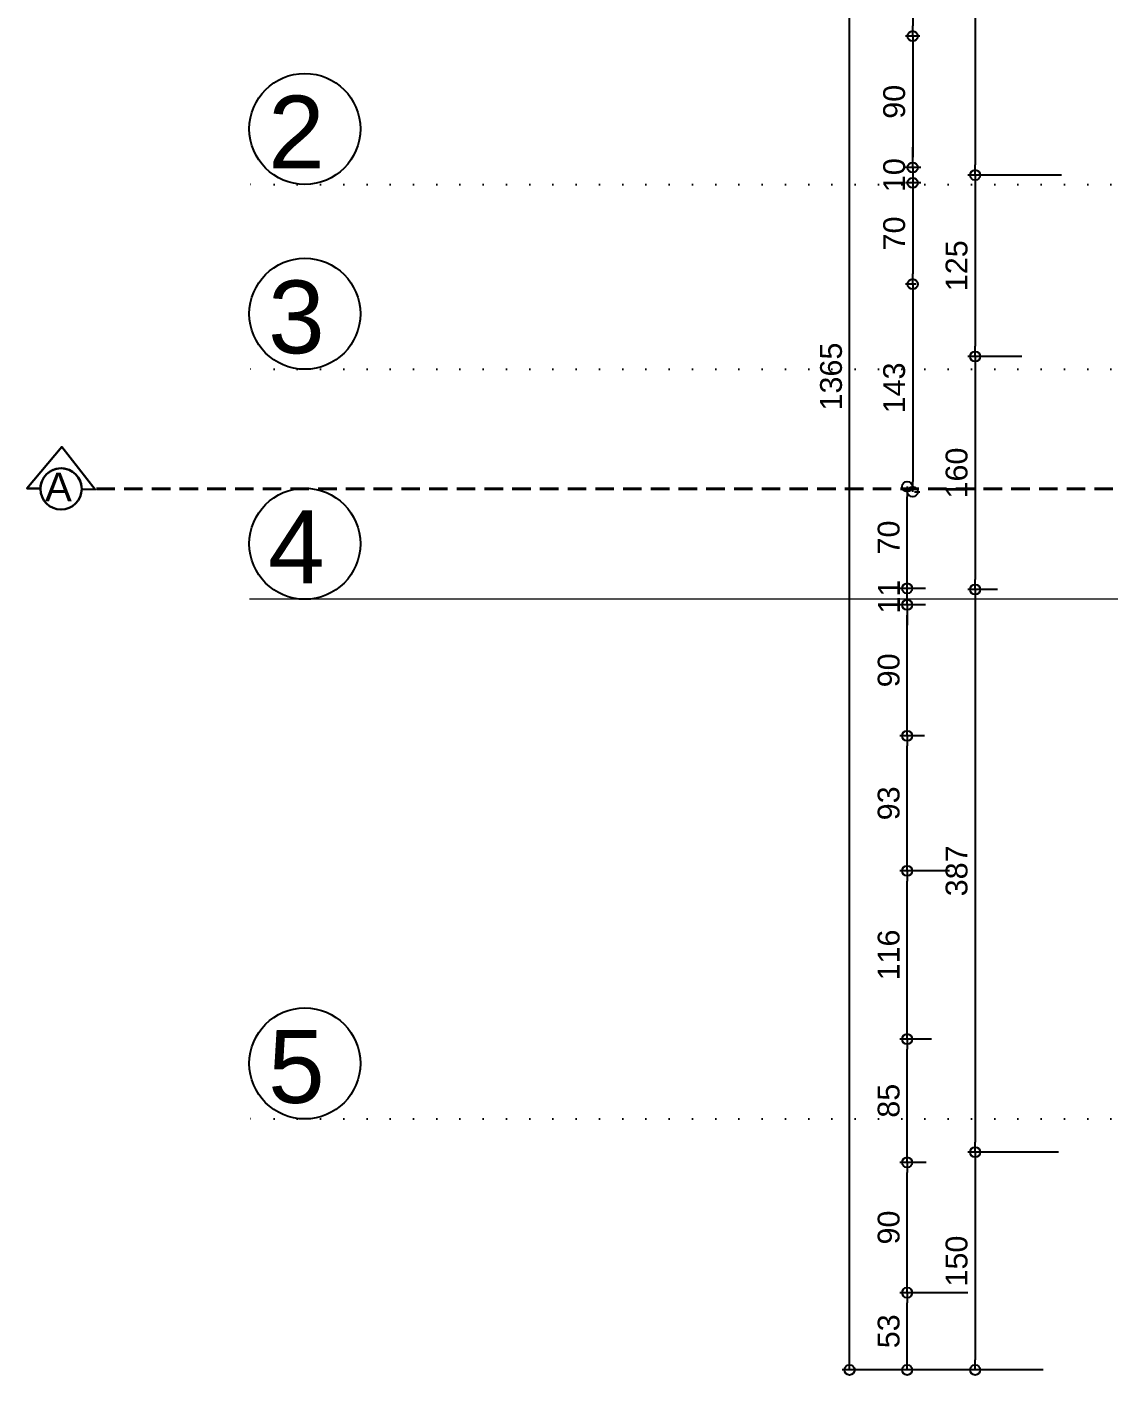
# Model space of a CAD drawing. Header units: millimetres. Extents: x 768 to 14077, y 324 to 18132.
# Drawn here: x 880 to 1624, y 7319 to 8245 of the extents above; entities that cross this region are included whole.
import ezdxf

# ---------------------------------------------------------------- set-up
doc = ezdxf.new("R2010")
doc.units = ezdxf.units.MM
doc.linetypes.add('DOT2', pattern=[3.175, 0, -3.175])
doc.linetypes.add('HIDDENX2', pattern=[19.05, 12.7, -6.35])
doc.layers.add('SEM_AKS', color=161, linetype='Continuous')
doc.layers.add('SEM_KESİK1', color=254, linetype='HIDDENX2', lineweight=40)
doc.layers.add('SEM_TARAMA', color=253, linetype='Continuous', lineweight=5)
doc.styles.add('SEM_YAZI', font='arial.ttf')
doc.styles.get("Standard").update_dxf_attribs({"font": 'arial.ttf'})
doc.dimstyles.new('1-50-2', dxfattribs={"dimtxt": 15, "dimasz": 7, "dimexe": 5, "dimexo": 5, "dimgap": 5, "dimtad": 1, "dimdec": 0, "dimtxsty": 'Standard', "dimblk": 'ORIGIN', "dimcen": 5, "dimdle": 7, "dimclrd": 256, "dimclre": 256, "dimclrt": 256, "dimadec": 0, "dimazin": 0, "dimtfac": 1, "dimtdec": 0, "dimtix": 1, "dimtmove": 0, "dimatfit": 3, "dimldrblk": 'ORIGIN', "dimfxl": 1, "dimlwd": -1, "dimlwe": -1, "dimarcsym": 0})

# ---------------------------------------------------------------- blocks, each defined once
blk = doc.blocks.new('_Origin')
at = {"color": 0, "linetype": 'ByBlock', "lineweight": -2}
blk.add_line((0, 0), (-1, 0), dxfattribs=at)
blk.add_circle((0, 0), 0.5, dxfattribs=at)
blk = doc.blocks.new('*D243')
at = {"transparency": 16777216}
for p, q in [((1600.67, 8529.67), (1526.93, 8529.67)), ((1531.93, 8522.67), (1531.93, 8150.14)), ((1591.35, 8143.14), (1526.93, 8143.14))]:
    blk.add_line(p, q, dxfattribs=at)
at = {"layer": 'Defpoints', "color": 0, "transparency": 16777216}
for p in [(1605.67, 8529.67), (1531.93, 8143.14), (1596.35, 8143.14)]:
    blk.add_point(p, dxfattribs=at)
at = {"transparency": 16777216, "xscale": 7, "yscale": 7, "zscale": 7}
for p, rotation in [((1531.93, 8529.67), 90), ((1531.93, 8143.14), 270)]:
    blk.add_blockref('_Origin', p, dxfattribs=dict(at, rotation=rotation))
at = {"transparency": 16777216, "insert": (1519.27, 8336.41), "char_height": 15, "attachment_point": 5, "rotation": 90}
blk.add_mtext('387', dxfattribs=at)
blk = doc.blocks.new('*D244')
at = {"transparency": 16777216}
for p, q in [((1591.35, 8143.14), (1526.93, 8143.14)), ((1531.93, 8136.14), (1531.93, 8025.5)), ((1564.11, 8018.5), (1526.93, 8018.5))]:
    blk.add_line(p, q, dxfattribs=at)
at = {"layer": 'Defpoints', "color": 0, "transparency": 16777216}
for p in [(1596.35, 8143.14), (1531.93, 8018.5), (1569.11, 8018.5)]:
    blk.add_point(p, dxfattribs=at)
at = {"transparency": 16777216, "xscale": 7, "yscale": 7, "zscale": 7}
for p, rotation in [((1531.93, 8143.14), 90), ((1531.93, 8018.5), 270)]:
    blk.add_blockref('_Origin', p, dxfattribs=dict(at, rotation=rotation))
at = {"transparency": 16777216, "insert": (1519.28, 8080.82), "char_height": 15, "attachment_point": 5, "rotation": 90}
blk.add_mtext('125', dxfattribs=at)
blk = doc.blocks.new('*D245')
at = {"transparency": 16777216}
for p, q in [((1564.11, 8018.5), (1526.93, 8018.5)), ((1531.93, 8011.5), (1531.93, 7865.37)), ((1547.24, 7858.37), (1526.93, 7858.37))]:
    blk.add_line(p, q, dxfattribs=at)
at = {"layer": 'Defpoints', "color": 0, "transparency": 16777216}
for p in [(1569.11, 8018.5), (1531.93, 7858.37), (1552.24, 7858.37)]:
    blk.add_point(p, dxfattribs=at)
at = {"transparency": 16777216, "xscale": 7, "yscale": 7, "zscale": 7}
for p, rotation in [((1531.93, 8018.5), 90), ((1531.93, 7858.37), 270)]:
    blk.add_blockref('_Origin', p, dxfattribs=dict(at, rotation=rotation))
at = {"transparency": 16777216, "insert": (1519.28, 7938.43), "char_height": 15, "attachment_point": 5, "rotation": 90}
blk.add_mtext('160', dxfattribs=at)
blk = doc.blocks.new('*D246')
at = {"transparency": 16777216}
for p, q in [((1547.24, 7858.37), (1526.93, 7858.37)), ((1531.93, 7851.37), (1531.93, 7478.85)), ((1589.19, 7471.85), (1526.93, 7471.85))]:
    blk.add_line(p, q, dxfattribs=at)
at = {"layer": 'Defpoints', "color": 0, "transparency": 16777216}
for p in [(1552.24, 7858.37), (1531.93, 7471.85), (1594.19, 7471.85)]:
    blk.add_point(p, dxfattribs=at)
at = {"transparency": 16777216, "xscale": 7, "yscale": 7, "zscale": 7}
for p, rotation in [((1531.93, 7858.37), 90), ((1531.93, 7471.85), 270)]:
    blk.add_blockref('_Origin', p, dxfattribs=dict(at, rotation=rotation))
at = {"transparency": 16777216, "insert": (1519.27, 7665.11), "char_height": 15, "attachment_point": 5, "rotation": 90}
blk.add_mtext('387', dxfattribs=at)
blk = doc.blocks.new('*D247')
at = {"transparency": 16777216}
for p, q in [((1589.19, 7471.85), (1526.93, 7471.85)), ((1531.93, 7464.85), (1531.93, 7329.26)), ((1578.72, 7322.26), (1526.93, 7322.26))]:
    blk.add_line(p, q, dxfattribs=at)
at = {"layer": 'Defpoints', "color": 0, "transparency": 16777216}
for p in [(1594.19, 7471.85), (1531.93, 7322.26), (1583.72, 7322.26)]:
    blk.add_point(p, dxfattribs=at)
at = {"transparency": 16777216, "xscale": 7, "yscale": 7, "zscale": 7}
for p, rotation in [((1531.93, 7471.85), 90), ((1531.93, 7322.26), 270)]:
    blk.add_blockref('_Origin', p, dxfattribs=dict(at, rotation=rotation))
at = {"transparency": 16777216, "insert": (1519.28, 7397.06), "char_height": 15, "attachment_point": 5, "rotation": 90}
blk.add_mtext('150', dxfattribs=at)
blk = doc.blocks.new('*D248')
at = {"transparency": 16777216}
for p, q in [((1526.93, 7375.34), (1480.25, 7375.34)), ((1485.25, 7329.26), (1485.25, 7368.34)), ((1526.93, 7322.26), (1480.25, 7322.26))]:
    blk.add_line(p, q, dxfattribs=at)
at = {"layer": 'Defpoints', "color": 0, "transparency": 16777216}
for p in [(1485.25, 7375.34), (1531.93, 7375.34), (1531.93, 7322.26)]:
    blk.add_point(p, dxfattribs=at)
at = {"transparency": 16777216, "xscale": 7, "yscale": 7, "zscale": 7}
for p, rotation in [((1485.25, 7375.34), 90), ((1485.25, 7322.26), 270)]:
    blk.add_blockref('_Origin', p, dxfattribs=dict(at, rotation=rotation))
at = {"transparency": 16777216, "insert": (1472.59, 7348.8), "char_height": 15, "attachment_point": 5, "rotation": 90}
blk.add_mtext('53', dxfattribs=at)
blk = doc.blocks.new('*D249')
at = {"transparency": 16777216}
for p, q in [((1498.25, 7464.86), (1480.25, 7464.86)), ((1485.25, 7382.34), (1485.25, 7457.86)), ((1526.93, 7375.34), (1480.25, 7375.34))]:
    blk.add_line(p, q, dxfattribs=at)
at = {"layer": 'Defpoints', "color": 0, "transparency": 16777216}
for p in [(1485.25, 7464.86), (1503.25, 7464.86), (1531.93, 7375.34)]:
    blk.add_point(p, dxfattribs=at)
at = {"transparency": 16777216, "xscale": 7, "yscale": 7, "zscale": 7}
for p, rotation in [((1485.25, 7464.86), 90), ((1485.25, 7375.34), 270)]:
    blk.add_blockref('_Origin', p, dxfattribs=dict(at, rotation=rotation))
at = {"transparency": 16777216, "insert": (1472.6, 7420.1), "char_height": 15, "attachment_point": 5, "rotation": 90}
blk.add_mtext('90', dxfattribs=at)
blk = doc.blocks.new('*D250')
at = {"transparency": 16777216}
for p, q in [((1501.98, 7549.55), (1480.25, 7549.55)), ((1485.25, 7471.86), (1485.25, 7542.55)), ((1498.25, 7464.86), (1480.25, 7464.86))]:
    blk.add_line(p, q, dxfattribs=at)
at = {"layer": 'Defpoints', "color": 0, "transparency": 16777216}
for p in [(1485.25, 7549.55), (1506.98, 7549.55), (1503.25, 7464.86)]:
    blk.add_point(p, dxfattribs=at)
at = {"transparency": 16777216, "xscale": 7, "yscale": 7, "zscale": 7}
for p, rotation in [((1485.25, 7549.55), 90), ((1485.25, 7464.86), 270)]:
    blk.add_blockref('_Origin', p, dxfattribs=dict(at, rotation=rotation))
at = {"transparency": 16777216, "insert": (1472.6, 7507.2), "char_height": 15, "attachment_point": 5, "rotation": 90}
blk.add_mtext('85', dxfattribs=at)
blk = doc.blocks.new('*D251')
at = {"transparency": 16777216}
for p, q in [((1514.27, 7665.11), (1480.25, 7665.11)), ((1485.25, 7556.55), (1485.25, 7658.11)), ((1501.98, 7549.55), (1480.25, 7549.55))]:
    blk.add_line(p, q, dxfattribs=at)
at = {"layer": 'Defpoints', "color": 0, "transparency": 16777216}
for p in [(1485.25, 7665.11), (1519.27, 7665.11), (1506.98, 7549.55)]:
    blk.add_point(p, dxfattribs=at)
at = {"transparency": 16777216, "xscale": 7, "yscale": 7, "zscale": 7}
for p, rotation in [((1485.25, 7665.11), 90), ((1485.25, 7549.55), 270)]:
    blk.add_blockref('_Origin', p, dxfattribs=dict(at, rotation=rotation))
at = {"transparency": 16777216, "insert": (1472.6, 7607.33), "char_height": 15, "attachment_point": 5, "rotation": 90}
blk.add_mtext('116', dxfattribs=at)
blk = doc.blocks.new('*D252')
at = {"transparency": 16777216}
for p, q in [((1497.09, 7757.9), (1480.25, 7757.9)), ((1485.25, 7672.11), (1485.25, 7750.9)), ((1514.27, 7665.11), (1480.25, 7665.11))]:
    blk.add_line(p, q, dxfattribs=at)
at = {"layer": 'Defpoints', "color": 0, "transparency": 16777216}
for p in [(1485.25, 7757.9), (1502.09, 7757.9), (1519.27, 7665.11)]:
    blk.add_point(p, dxfattribs=at)
at = {"transparency": 16777216, "xscale": 7, "yscale": 7, "zscale": 7}
for p, rotation in [((1485.25, 7757.9), 90), ((1485.25, 7665.11), 270)]:
    blk.add_blockref('_Origin', p, dxfattribs=dict(at, rotation=rotation))
at = {"transparency": 16777216, "insert": (1472.59, 7711.5), "char_height": 15, "attachment_point": 5, "rotation": 90}
blk.add_mtext('93', dxfattribs=at)
blk = doc.blocks.new('*D253')
at = {"transparency": 16777216}
for p, q in [((1497.81, 7847.83), (1480.25, 7847.83)), ((1485.25, 7764.9), (1485.25, 7840.83)), ((1497.09, 7757.9), (1480.25, 7757.9))]:
    blk.add_line(p, q, dxfattribs=at)
at = {"layer": 'Defpoints', "color": 0, "transparency": 16777216}
for p in [(1485.25, 7847.83), (1502.81, 7847.83), (1502.09, 7757.9)]:
    blk.add_point(p, dxfattribs=at)
at = {"transparency": 16777216, "xscale": 7, "yscale": 7, "zscale": 7}
for p, rotation in [((1485.25, 7847.83), 90), ((1485.25, 7757.9), 270)]:
    blk.add_blockref('_Origin', p, dxfattribs=dict(at, rotation=rotation))
at = {"transparency": 16777216, "insert": (1472.6, 7802.86), "char_height": 15, "attachment_point": 5, "rotation": 90}
blk.add_mtext('90', dxfattribs=at)
blk = doc.blocks.new('*D254')
at = {"transparency": 16777216}
for p, q in [((1485.25, 7866.17), (1485.25, 7873.17)), ((1497.81, 7859.17), (1480.25, 7859.17)), ((1485.25, 7847.83), (1485.25, 7859.17)), ((1497.81, 7847.83), (1480.25, 7847.83)), ((1485.25, 7840.83), (1485.25, 7833.83))]:
    blk.add_line(p, q, dxfattribs=at)
at = {"layer": 'Defpoints', "color": 0, "transparency": 16777216}
for p in [(1485.25, 7859.17), (1502.81, 7859.17), (1502.81, 7847.83)]:
    blk.add_point(p, dxfattribs=at)
at = {"transparency": 16777216, "xscale": 7, "yscale": 7, "zscale": 7}
for p, rotation in [((1485.25, 7859.17), 270), ((1485.25, 7847.83), 90)]:
    blk.add_blockref('_Origin', p, dxfattribs=dict(at, rotation=rotation))
at = {"transparency": 16777216, "insert": (1472.72, 7853.5), "char_height": 15, "attachment_point": 5, "rotation": 90}
blk.add_mtext('11', dxfattribs=at)
blk = doc.blocks.new('*D255')
at = {"transparency": 16777216}
for p, q in [((1485.25, 7866.17), (1485.25, 7922.08)), ((1497.81, 7859.17), (1480.25, 7859.17))]:
    blk.add_line(p, q, dxfattribs=at)
at = {"layer": 'Defpoints', "color": 0, "transparency": 16777216}
for p in [(1485.25, 7929.08), (1485.25, 7929.08), (1502.81, 7859.17)]:
    blk.add_point(p, dxfattribs=at)
at = {"transparency": 16777216, "xscale": 7, "yscale": 7, "zscale": 7}
for p, rotation in [((1485.25, 7929.08), 90), ((1485.25, 7859.17), 270)]:
    blk.add_blockref('_Origin', p, dxfattribs=dict(at, rotation=rotation))
at = {"transparency": 16777216, "insert": (1472.6, 7894.13), "char_height": 15, "attachment_point": 5, "rotation": 90}
blk.add_mtext('70', dxfattribs=at)
blk = doc.blocks.new('*D260')
at = {"transparency": 16777216}
for p, q in [((1490.26, 8332.41), (1484.03, 8332.41)), ((1489.03, 8325.41), (1489.03, 8245.61)), ((1493.95, 8238.61), (1484.03, 8238.61))]:
    blk.add_line(p, q, dxfattribs=at)
at = {"layer": 'Defpoints', "color": 0, "transparency": 16777216}
for p in [(1495.26, 8332.41), (1489.03, 8238.61), (1498.95, 8238.61)]:
    blk.add_point(p, dxfattribs=at)
at = {"transparency": 16777216, "xscale": 7, "yscale": 7, "zscale": 7}
for p, rotation in [((1489.03, 8332.41), 90), ((1489.03, 8238.61), 270)]:
    blk.add_blockref('_Origin', p, dxfattribs=dict(at, rotation=rotation))
at = {"transparency": 16777216, "insert": (1476.38, 8285.51), "char_height": 15, "attachment_point": 5, "rotation": 90}
blk.add_mtext('94', dxfattribs=at)
blk = doc.blocks.new('*D261')
at = {"transparency": 16777216}
for p, q in [((1493.95, 8238.61), (1484.03, 8238.61)), ((1489.03, 8231.61), (1489.03, 8155.31)), ((1494.55, 8148.31), (1484.03, 8148.31))]:
    blk.add_line(p, q, dxfattribs=at)
at = {"layer": 'Defpoints', "color": 0, "transparency": 16777216}
for p in [(1498.95, 8238.61), (1489.03, 8148.31), (1499.55, 8148.31)]:
    blk.add_point(p, dxfattribs=at)
at = {"transparency": 16777216, "xscale": 7, "yscale": 7, "zscale": 7}
for p, rotation in [((1489.03, 8238.61), 90), ((1489.03, 8148.31), 270)]:
    blk.add_blockref('_Origin', p, dxfattribs=dict(at, rotation=rotation))
at = {"transparency": 16777216, "insert": (1476.38, 8193.46), "char_height": 15, "attachment_point": 5, "rotation": 90}
blk.add_mtext('90', dxfattribs=at)
blk = doc.blocks.new('*D262')
at = {"transparency": 16777216}
for p, q in [((1489.03, 8155.31), (1489.03, 8162.31)), ((1494.55, 8148.31), (1484.03, 8148.31)), ((1489.03, 8148.31), (1489.03, 8137.82)), ((1494.55, 8137.82), (1484.03, 8137.82)), ((1489.03, 8130.82), (1489.03, 8123.82))]:
    blk.add_line(p, q, dxfattribs=at)
at = {"layer": 'Defpoints', "color": 0, "transparency": 16777216}
for p in [(1499.55, 8148.31), (1489.03, 8137.82), (1499.55, 8137.82)]:
    blk.add_point(p, dxfattribs=at)
at = {"transparency": 16777216, "xscale": 7, "yscale": 7, "zscale": 7}
for p, rotation in [((1489.03, 8148.31), 270), ((1489.03, 8137.82), 90)]:
    blk.add_blockref('_Origin', p, dxfattribs=dict(at, rotation=rotation))
at = {"transparency": 16777216, "insert": (1476.38, 8143.07), "char_height": 15, "attachment_point": 5, "rotation": 90}
blk.add_mtext('10', dxfattribs=at)
blk = doc.blocks.new('*D263')
at = {"transparency": 16777216}
for p, q in [((1494.55, 8137.82), (1484.03, 8137.82)), ((1489.03, 8130.82), (1489.03, 8075.23)), ((1491.47, 8068.23), (1484.03, 8068.23))]:
    blk.add_line(p, q, dxfattribs=at)
at = {"layer": 'Defpoints', "color": 0, "transparency": 16777216}
for p in [(1499.55, 8137.82), (1489.03, 8068.23), (1496.47, 8068.23)]:
    blk.add_point(p, dxfattribs=at)
at = {"transparency": 16777216, "xscale": 7, "yscale": 7, "zscale": 7}
for p, rotation in [((1489.03, 8137.82), 90), ((1489.03, 8068.23), 270)]:
    blk.add_blockref('_Origin', p, dxfattribs=dict(at, rotation=rotation))
at = {"transparency": 16777216, "insert": (1476.38, 8103.02), "char_height": 15, "attachment_point": 5, "rotation": 90}
blk.add_mtext('70', dxfattribs=at)
blk = doc.blocks.new('*D264')
at = {"transparency": 16777216}
for p, q in [((1491.47, 8068.23), (1484.03, 8068.23)), ((1489.03, 8061.23), (1489.03, 7932.58)), ((1490.25, 7925.58), (1494.03, 7925.58))]:
    blk.add_line(p, q, dxfattribs=at)
at = {"layer": 'Defpoints', "color": 0, "transparency": 16777216}
for p in [(1496.47, 8068.23), (1485.25, 7925.58), (1489.03, 7925.58)]:
    blk.add_point(p, dxfattribs=at)
at = {"transparency": 16777216, "xscale": 7, "yscale": 7, "zscale": 7}
for p, rotation in [((1489.03, 8068.23), 90), ((1489.03, 7925.58), 270)]:
    blk.add_blockref('_Origin', p, dxfattribs=dict(at, rotation=rotation))
at = {"transparency": 16777216, "insert": (1476.37, 7996.9), "char_height": 15, "attachment_point": 5, "rotation": 90}
blk.add_mtext('143', dxfattribs=at)
blk = doc.blocks.new('*D265')
at = {"transparency": 16777216}
for p, q in [((1480.25, 8687.14), (1440.67, 8687.14)), ((1445.67, 7329.26), (1445.67, 8680.14)), ((1480.25, 7322.26), (1440.67, 7322.26))]:
    blk.add_line(p, q, dxfattribs=at)
at = {"layer": 'Defpoints', "color": 0, "transparency": 16777216}
for p in [(1445.67, 8687.14), (1485.25, 8687.14), (1485.25, 7322.26)]:
    blk.add_point(p, dxfattribs=at)
at = {"transparency": 16777216, "xscale": 7, "yscale": 7, "zscale": 7}
for p, rotation in [((1445.67, 8687.14), 90), ((1445.67, 7322.26), 270)]:
    blk.add_blockref('_Origin', p, dxfattribs=dict(at, rotation=rotation))
at = {"transparency": 16777216, "insert": (1433.01, 8004.7), "char_height": 15, "attachment_point": 5, "rotation": 90}
blk.add_mtext('1365', dxfattribs=at)

msp = doc.modelspace()

# ---------------------------------------------------------------- linework, layer by layer
at = {"layer": 'SEM_AKS', "linetype": 'DOT2', "ltscale": 5}
for p, q in [((5315.5, 8136.67), (1033.23, 8136.67)), ((5315.5, 8009.67), (1033.23, 8009.67)), ((5315.5, 7494.67), (1033.23, 7494.67))]:
    msp.add_line(p, q, dxfattribs=at)
at = {"layer": 'SEM_AKS', "ltscale": 5}
for centre in [(1071.36, 8174.81), (1071.36, 8047.81), (1071.36, 7889.81), (1071.36, 7532.81)]:
    msp.add_circle(centre, 38.14, dxfattribs=at)
at = {"layer": 'SEM_KESİK1'}
msp.add_line((5074.69, 7927.52), (927.64, 7927.52), dxfattribs=at)
at = {"layer": 'SEM_KESİK1', "linetype": 'ByBlock', "lineweight": 30, "ltscale": 0.1}
msp.add_lwpolyline([(889.67, 7927.73, -1.000319), (918.04, 7927.29), (927.29, 7927.15), (904.3, 7956.41), (880.42, 7927.87)], format="xyb", close=True, dxfattribs=at)
msp.add_circle((903.85, 7927.52), 14.19, dxfattribs=at)
at = {"layer": 'SEM_TARAMA'}
msp.add_line((5315.5, 7851.67), (1033.23, 7851.67), dxfattribs=at)

# ---------------------------------------------------------------- texts
at = {"layer": 'SEM_AKS', "linetype": 'DOT2', "ltscale": 5}
for s, p in [('2', (1046.14, 8147.69)), ('3', (1046.14, 8020.69)), ('4', (1046.14, 7862.69)), ('5', (1046.14, 7505.69))]:
    msp.add_text(s, height=50, dxfattribs=at).set_placement(p)
at = {"layer": 'SEM_KESİK1', "linetype": 'ByBlock', "lineweight": 30, "ltscale": 0.1, "insert": (911.26, 7918.96), "char_height": 19.78, "width": 7.9102, "attachment_point": 9, "style": 'SEM_YAZI'}
msp.add_mtext('A', dxfattribs=at)

# ---------------------------------------------------------------- dimensions: what is measured, and where the dimension line sits
for base, p1, p2, picture, middle in [((1445.67, 8687.14), (1485.25, 7322.26), (1485.25, 8687.14), '*D265', (1433.01, 8004.7)), ((1485.25, 7375.34), (1531.93, 7322.26), (1531.93, 7375.34), '*D248', (1472.59, 7348.8))]:
    dim = msp.add_linear_dim(base=base, p1=p1, p2=p2, angle=90, dimstyle='1-50-2')
    dim.commit()
    dim.dimension.update_dxf_attribs({"geometry": picture, "text_midpoint": middle})
for base, p1, p2, picture, middle in [((1531.93, 8143.14), (1605.67, 8529.67), (1596.35, 8143.14), '*D243', (1519.27, 8336.41)), ((1489.03, 8238.61), (1495.26, 8332.41), (1498.95, 8238.61), '*D260', (1476.38, 8285.51)), ((1489.03, 8148.31), (1498.95, 8238.61), (1499.55, 8148.31), '*D261', (1476.38, 8193.46)), ((1489.03, 8137.82), (1499.55, 8148.31), (1499.55, 8137.82), '*D262', (1476.38, 8143.07)), ((1489.03, 8068.23), (1499.55, 8137.82), (1496.47, 8068.23), '*D263', (1476.38, 8103.02)), ((1531.93, 8018.5), (1596.35, 8143.14), (1569.11, 8018.5), '*D244', (1519.28, 8080.82)), ((1489.03, 7925.58), (1496.47, 8068.23), (1485.25, 7925.58), '*D264', (1476.37, 7996.9)), ((1531.93, 7858.37), (1569.11, 8018.5), (1552.24, 7858.37), '*D245', (1519.28, 7938.43)), ((1485.25, 7929.08), (1502.81, 7859.17), (1485.25, 7929.08), '*D255', (1472.6, 7894.13)), ((1485.25, 7859.17), (1502.81, 7847.83), (1502.81, 7859.17), '*D254', (1472.72, 7853.5)), ((1531.93, 7471.85), (1552.24, 7858.37), (1594.19, 7471.85), '*D246', (1519.27, 7665.11)), ((1485.25, 7847.83), (1502.09, 7757.9), (1502.81, 7847.83), '*D253', (1472.6, 7802.86)), ((1485.25, 7757.9), (1519.27, 7665.11), (1502.09, 7757.9), '*D252', (1472.59, 7711.5)), ((1485.25, 7665.11), (1506.98, 7549.55), (1519.27, 7665.11), '*D251', (1472.6, 7607.33)), ((1485.25, 7549.55), (1503.25, 7464.86), (1506.98, 7549.55), '*D250', (1472.6, 7507.2)), ((1531.93, 7322.26), (1594.19, 7471.85), (1583.72, 7322.26), '*D247', (1519.28, 7397.06)), ((1485.25, 7464.86), (1531.93, 7375.34), (1503.25, 7464.86), '*D249', (1472.6, 7420.1))]:
    dim = msp.add_linear_dim(base=base, p1=p1, p2=p2, angle=90, dimstyle='1-50-2', override={"dimtmove": 1})
    dim.commit()
    dim.dimension.update_dxf_attribs({"geometry": picture, "text_midpoint": middle})

doc.saveas('drawing.dxf')
